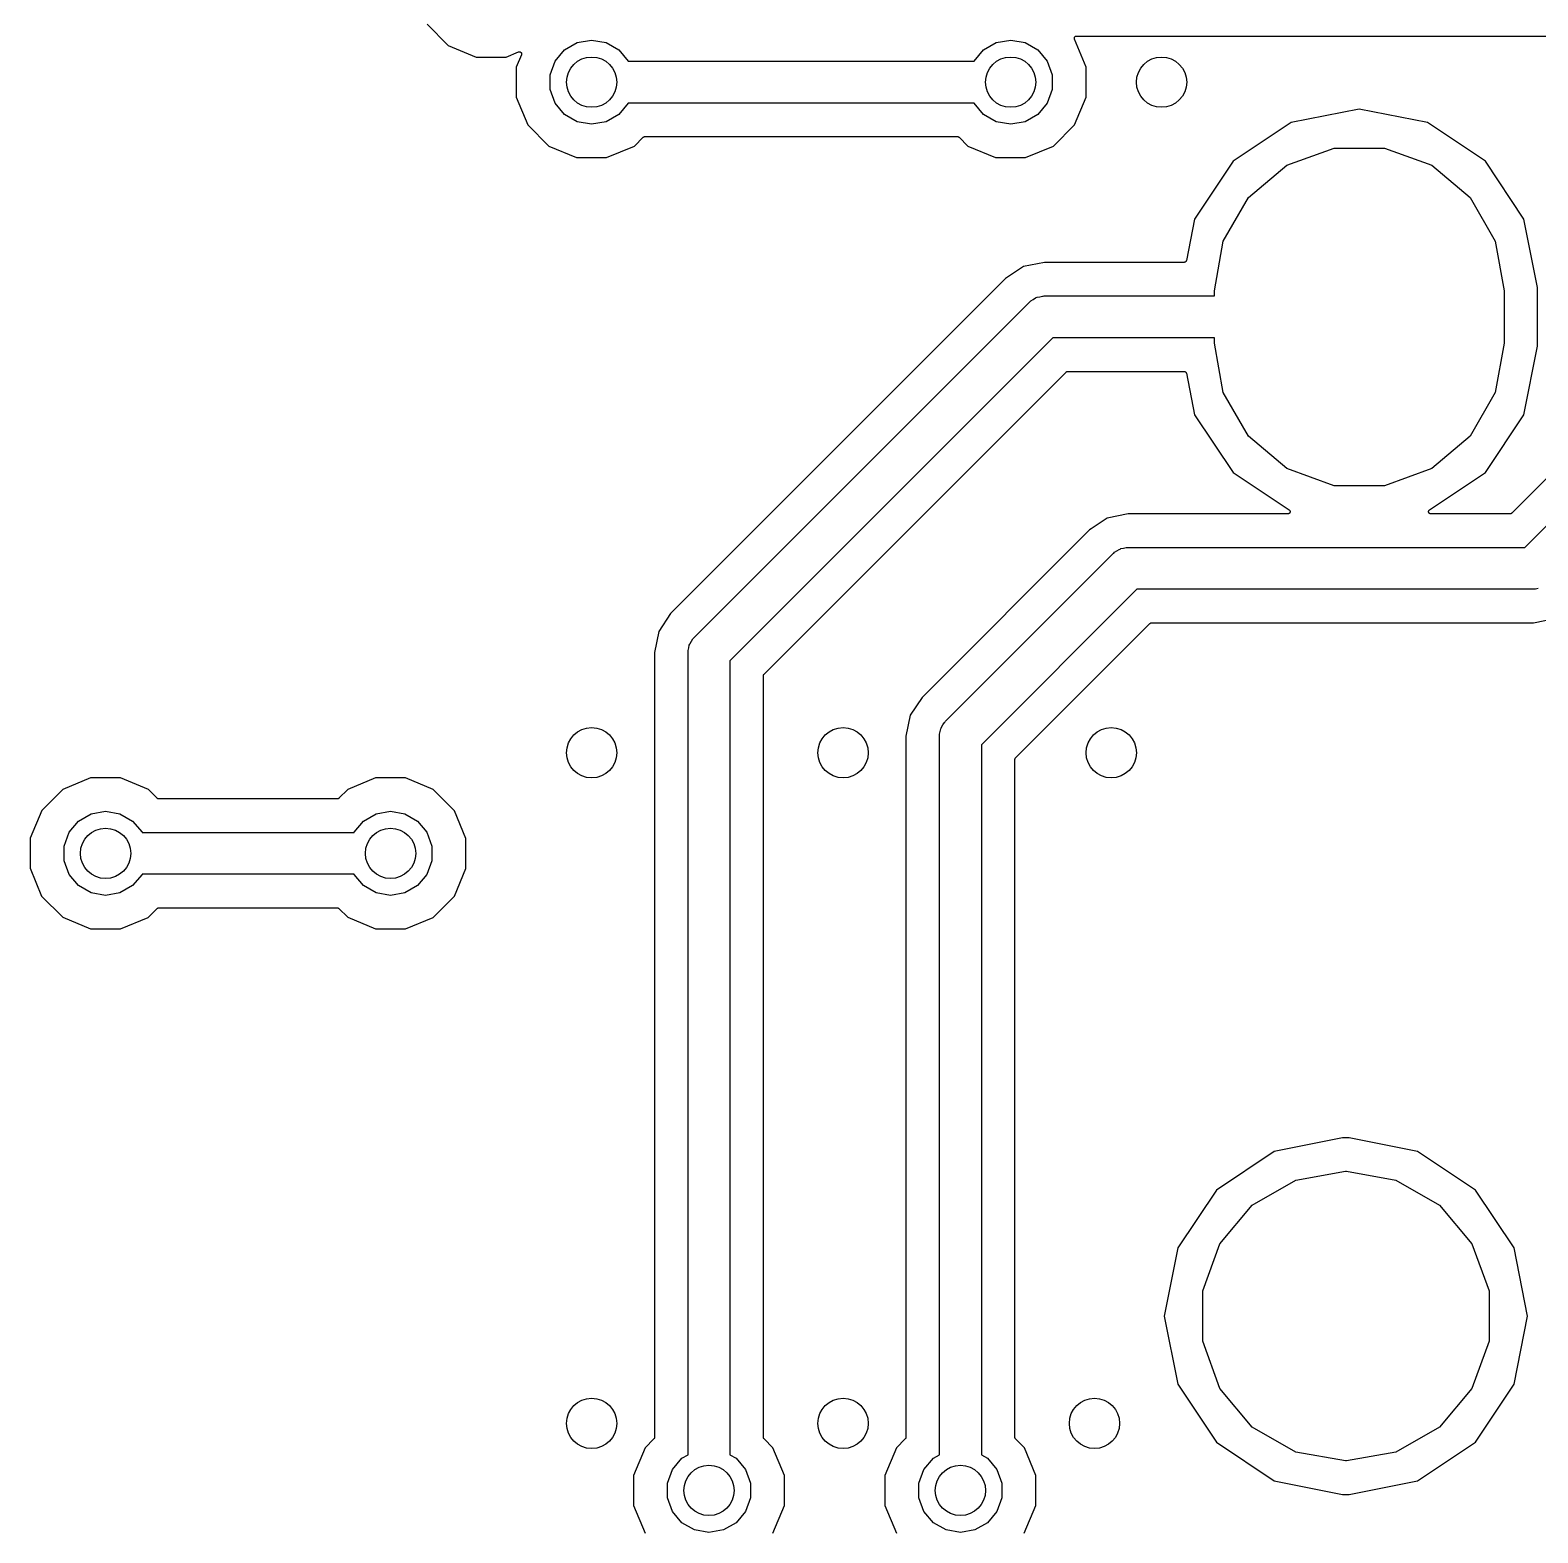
# Model space of a CAD drawing. Extents: x 0.3 to 75.7, y -92.7 to -0.5.
# Drawn here: x 27.95 to 36.95, y -70.25 to -61.29 of the extents above; entities that cross this region are included whole.
import ezdxf

# ---------------------------------------------------------------- set-up
doc = ezdxf.new("R2010")
doc.units = 0
doc.header["$MEASUREMENT"] = 0
doc.layers.add('BLACK', color=7, linetype='CONTINUOUS')

msp = doc.modelspace()

# ---------------------------------------------------------------- linework, layer by layer
at = {"layer": 'Black'}
for p, q in [((30.3183, -61.2546), (30.4448, -61.3813)), ((34.1797, -61.3391), (34.1798, -61.3387)), ((34.1799, -61.3397), (34.1797, -61.3391)), ((34.1798, -61.3385), (34.1799, -61.3374)), ((34.1798, -61.3386), (34.1798, -61.3385)), ((34.1798, -61.3387), (34.1798, -61.3386)), ((34.1799, -61.3357), (34.1801, -61.3352)), ((34.1799, -61.3374), (34.1799, -61.3357)), ((34.1799, -61.3403), (34.1799, -61.3397)), ((34.1804, -61.3419), (34.1799, -61.3403)), ((34.1801, -61.3346), (34.1808, -61.3331)), ((34.1801, -61.3352), (34.1801, -61.3346)), ((34.1806, -61.3423), (34.1804, -61.3419)), ((34.1807, -61.343), (34.1806, -61.3423)), ((34.1808, -61.3433), (34.1807, -61.343)), ((34.1808, -61.3331), (34.1814, -61.3315)), ((34.1809, -61.3435), (34.1808, -61.3433)), ((34.181, -61.3436), (34.1809, -61.3435)), ((34.2501, -61.5109), (34.181, -61.3436)), ((34.1814, -61.3315), (34.1818, -61.3311)), ((34.1818, -61.3311), (34.182, -61.3305)), ((34.182, -61.3305), (34.1832, -61.3293)), ((34.1832, -61.3293), (34.1843, -61.328)), ((34.1843, -61.328), (34.1848, -61.3278)), ((34.1848, -61.3278), (34.1852, -61.3274)), ((34.1852, -61.3274), (34.1867, -61.3266)), ((34.1867, -61.3266), (34.1882, -61.3258)), ((34.1882, -61.3258), (34.1888, -61.3257)), ((34.1888, -61.3257), (34.1893, -61.3254)), ((34.1893, -61.3254), (34.1899, -61.3254)), ((34.1899, -61.3254), (34.1899, -61.3254)), ((34.1899, -61.3254), (34.1901, -61.3254)), ((34.1901, -61.3254), (34.191, -61.3253)), ((34.191, -61.3253), (34.1927, -61.325)), ((34.1927, -61.325), (41.2987, -61.325)), ((30.4448, -61.3813), (30.6101, -61.4499)), ((30.7891, -61.4501), (30.8638, -61.4192)), ((30.8808, -61.4362), (30.8501, -61.5101)), ((30.8638, -61.4192), (30.8654, -61.4189)), ((30.8654, -61.4189), (30.8671, -61.4184)), ((30.8671, -61.4184), (30.8676, -61.4184)), ((30.8676, -61.4184), (30.8682, -61.4183)), ((30.8682, -61.4183), (30.8699, -61.4185)), ((30.8699, -61.4185), (30.8716, -61.4186)), ((30.8716, -61.4186), (30.8721, -61.4188)), ((30.8721, -61.4188), (30.8727, -61.4188)), ((30.8727, -61.4188), (30.8742, -61.4196)), ((30.8742, -61.4196), (30.8757, -61.4203)), ((30.8757, -61.4203), (30.8762, -61.4207)), ((30.8762, -61.4207), (30.8767, -61.4209)), ((30.8767, -61.4209), (30.8778, -61.4222)), ((30.8778, -61.4222), (30.8791, -61.4233)), ((30.8791, -61.4233), (30.8793, -61.4238)), ((30.8793, -61.4238), (30.8797, -61.4243)), ((30.8797, -61.4243), (30.8804, -61.4258)), ((30.8804, -61.4258), (30.8811, -61.4273)), ((30.8811, -61.4346), (30.8808, -61.4362)), ((30.8811, -61.4273), (30.8812, -61.4279)), ((30.8816, -61.433), (30.8811, -61.4346)), ((30.8812, -61.4279), (30.8814, -61.4284)), ((30.8814, -61.4284), (30.8815, -61.4301)), ((30.8815, -61.4301), (30.8817, -61.4318)), ((30.8817, -61.4318), (30.8816, -61.4324)), ((30.8816, -61.4324), (30.8816, -61.433)), ((31.0827, -61.4745), (31.1387, -61.4078)), ((31.1387, -61.4078), (31.2142, -61.3642)), ((31.2142, -61.3642), (31.3, -61.349)), ((31.3, -61.349), (31.3858, -61.3642)), ((31.3858, -61.3642), (31.4613, -61.4078)), ((31.4613, -61.4078), (31.5173, -61.4745)), ((33.5827, -61.4745), (33.6387, -61.4078)), ((33.6387, -61.4078), (33.7142, -61.3642)), ((33.7142, -61.3642), (33.8, -61.349)), ((33.8, -61.349), (33.8858, -61.3642)), ((33.8858, -61.3642), (33.9613, -61.4078)), ((33.9613, -61.4078), (34.0173, -61.4745)), ((30.6101, -61.4499), (30.7891, -61.4501)), ((30.8501, -61.5101), (30.8499, -61.6891)), ((31.0529, -61.5564), (31.0827, -61.4745)), ((31.5173, -61.4745), (31.5175, -61.475)), ((31.5175, -61.475), (33.5825, -61.475)), ((33.5825, -61.475), (33.5827, -61.4745)), ((34.0173, -61.4745), (34.0471, -61.5564)), ((34.2499, -61.6899), (34.2501, -61.5109)), ((31.0529, -61.6436), (31.0529, -61.5564)), ((34.0471, -61.5564), (34.0471, -61.6436)), ((30.8499, -61.6891), (30.9183, -61.8546)), ((31.0827, -61.7255), (31.0529, -61.6436)), ((34.0471, -61.6436), (34.0173, -61.7255)), ((34.1813, -61.8552), (34.2499, -61.6899)), ((31.1387, -61.7922), (31.0827, -61.7255)), ((31.2142, -61.8358), (31.1387, -61.7922)), ((31.4613, -61.7922), (31.3858, -61.8358)), ((31.5173, -61.7255), (31.4613, -61.7922)), ((31.5175, -61.725), (31.5173, -61.7255)), ((33.5825, -61.725), (31.5175, -61.725)), ((33.5827, -61.7255), (33.5825, -61.725)), ((33.6387, -61.7922), (33.5827, -61.7255)), ((33.7142, -61.8358), (33.6387, -61.7922)), ((33.9613, -61.7922), (33.8858, -61.8358)), ((34.0173, -61.7255), (33.9613, -61.7922)), ((35.88, -61.7602), (35.4731, -61.8411)), ((36.2869, -61.8411), (35.88, -61.7602)), ((30.9183, -61.8546), (31.0448, -61.9813)), ((31.3, -61.851), (31.2142, -61.8358)), ((31.3858, -61.8358), (31.3, -61.851)), ((33.8, -61.851), (33.7142, -61.8358)), ((33.8858, -61.8358), (33.8, -61.851)), ((34.0546, -61.9817), (34.1813, -61.8552)), ((35.4731, -61.8411), (35.1281, -62.0716)), ((36.6319, -62.0716), (36.2869, -61.8411)), ((31.5546, -61.9817), (31.6076, -61.9288)), ((31.6076, -61.9288), (31.608, -61.9285)), ((31.608, -61.9285), (31.6084, -61.928)), ((31.6084, -61.928), (31.6099, -61.9272)), ((31.6099, -61.9272), (31.6113, -61.9262)), ((31.6113, -61.9262), (31.6118, -61.9261)), ((31.6118, -61.9261), (31.6123, -61.9258)), ((31.6123, -61.9258), (31.614, -61.9255)), ((31.614, -61.9255), (31.6156, -61.925)), ((31.6156, -61.925), (31.6162, -61.9251)), ((31.6162, -61.9251), (31.6168, -61.925)), ((31.6168, -61.925), (33.4832, -61.925)), ((33.4832, -61.925), (33.4838, -61.9251)), ((33.4838, -61.9251), (33.4843, -61.925)), ((33.4843, -61.925), (33.486, -61.9255)), ((33.486, -61.9255), (33.4876, -61.9258)), ((33.4876, -61.9258), (33.4881, -61.9261)), ((33.4881, -61.9261), (33.4887, -61.9262)), ((33.4887, -61.9262), (33.4901, -61.9272)), ((33.4901, -61.9272), (33.4916, -61.928)), ((33.4916, -61.928), (33.4919, -61.9285)), ((33.4919, -61.9285), (33.4924, -61.9288)), ((33.4924, -61.9288), (33.5448, -61.9813)), ((31.0448, -61.9813), (31.2101, -62.0499)), ((31.2101, -62.0499), (31.3891, -62.0501)), ((31.3891, -62.0501), (31.5546, -61.9817)), ((33.5448, -61.9813), (33.7101, -62.0499)), ((33.7101, -62.0499), (33.8891, -62.0501)), ((33.8891, -62.0501), (34.0546, -61.9817)), ((35.4482, -62.0958), (35.73, -61.9932)), ((35.73, -61.9932), (36.03, -61.9932)), ((36.03, -61.9932), (36.3118, -62.0958)), ((35.1281, -62.0716), (34.8976, -62.4166)), ((35.2184, -62.2886), (35.4482, -62.0958)), ((36.3118, -62.0958), (36.5416, -62.2886)), ((36.8624, -62.4166), (36.6319, -62.0716)), ((35.0685, -62.5483), (35.2184, -62.2886)), ((36.5416, -62.2886), (36.6915, -62.5483)), ((34.8976, -62.4166), (34.8483, -62.6645)), ((36.9436, -62.8248), (36.8624, -62.4166)), ((35.0164, -62.8437), (35.0685, -62.5483)), ((36.6915, -62.5483), (36.7436, -62.8437)), ((34.0013, -62.675), (33.8757, -62.7)), ((34.8355, -62.675), (34.0013, -62.675)), ((34.8376, -62.6746), (34.8355, -62.675)), ((34.8397, -62.6743), (34.8376, -62.6746)), ((34.8398, -62.6742), (34.8397, -62.6743)), ((34.84, -62.6742), (34.8398, -62.6742)), ((34.8418, -62.6732), (34.84, -62.6742)), ((34.8437, -62.6721), (34.8418, -62.6732)), ((34.8438, -62.672), (34.8437, -62.6721)), ((34.8439, -62.672), (34.8438, -62.672)), ((34.8452, -62.6703), (34.8439, -62.672)), ((34.8466, -62.6687), (34.8452, -62.6703)), ((34.8467, -62.6686), (34.8466, -62.6687)), ((34.8468, -62.6685), (34.8467, -62.6686)), ((34.8475, -62.6665), (34.8468, -62.6685)), ((34.8483, -62.6645), (34.8475, -62.6665)), ((33.7693, -62.7711), (31.7711, -64.7693)), ((33.8757, -62.7), (33.7693, -62.7711)), ((33.9733, -62.8797), (33.9891, -62.8755)), ((33.9891, -62.8755), (33.9946, -62.876)), ((33.9946, -62.876), (34, -62.875)), ((34, -62.875), (35.0164, -62.875)), ((35.0164, -62.875), (35.0164, -62.8437)), ((36.7436, -62.8437), (36.7436, -63.1563)), ((36.9436, -63.1752), (36.9436, -62.8248)), ((31.9116, -64.9116), (33.9116, -62.9116)), ((33.9116, -62.9116), (33.9161, -62.9085)), ((33.9161, -62.9085), (33.9197, -62.9042)), ((33.9197, -62.9042), (33.9338, -62.8961)), ((33.9338, -62.8961), (33.9472, -62.8867)), ((33.9472, -62.8867), (33.9525, -62.8853)), ((33.9525, -62.8853), (33.9572, -62.8825)), ((33.9572, -62.8825), (33.9733, -62.8797)), ((34.0518, -63.125), (32.125, -65.0518)), ((35.0164, -63.125), (34.0518, -63.125)), ((35.0164, -63.1563), (35.0164, -63.125)), ((35.0685, -63.4516), (35.0164, -63.1563)), ((36.7436, -63.1563), (36.6915, -63.4516)), ((36.8624, -63.5834), (36.9436, -63.1752)), ((34.1331, -63.3272), (34.1345, -63.3262)), ((34.1345, -63.3262), (34.1351, -63.3261)), ((34.1351, -63.3261), (34.1356, -63.3258)), ((34.1356, -63.3258), (34.1372, -63.3255)), ((34.1372, -63.3255), (34.1389, -63.325)), ((34.1389, -63.325), (34.1394, -63.3251)), ((34.1394, -63.3251), (34.14, -63.325)), ((34.14, -63.325), (34.8355, -63.325)), ((34.8355, -63.325), (34.8376, -63.3254)), ((34.8376, -63.3254), (34.8397, -63.3257)), ((34.8397, -63.3257), (34.8398, -63.3258)), ((34.8398, -63.3258), (34.84, -63.3258)), ((34.84, -63.3258), (34.8418, -63.3268)), ((32.3288, -65.1308), (34.1308, -63.3288)), ((34.1308, -63.3288), (34.1313, -63.3285)), ((34.1313, -63.3285), (34.1316, -63.328)), ((34.1316, -63.328), (34.1331, -63.3272)), ((34.8418, -63.3268), (34.8437, -63.3279)), ((34.8437, -63.3279), (34.8438, -63.328)), ((34.8438, -63.328), (34.8439, -63.328)), ((34.8439, -63.328), (34.8452, -63.3297)), ((34.8452, -63.3297), (34.8466, -63.3313)), ((34.8466, -63.3313), (34.8467, -63.3314)), ((34.8467, -63.3314), (34.8468, -63.3315)), ((34.8468, -63.3315), (34.8475, -63.3335)), ((34.8475, -63.3335), (34.8483, -63.3355)), ((34.8483, -63.3355), (34.8976, -63.5834)), ((35.2184, -63.7114), (35.0685, -63.4516)), ((36.6915, -63.4516), (36.5416, -63.7114)), ((34.8976, -63.5834), (35.1281, -63.9284)), ((36.6319, -63.9284), (36.8624, -63.5834)), ((37.4226, -63.5378), (36.7892, -64.1712)), ((36.8682, -64.375), (37.6755, -63.5677)), ((35.4482, -63.9042), (35.2184, -63.7114)), ((36.5416, -63.7114), (36.3118, -63.9042)), ((35.1281, -63.9284), (35.4616, -64.1512)), ((35.73, -64.0068), (35.4482, -63.9042)), ((36.3118, -63.9042), (36.03, -64.0068)), ((36.2984, -64.1512), (36.6319, -63.9284)), ((36.03, -64.0068), (35.73, -64.0068)), ((34.3757, -64.2), (34.2801, -64.2639)), ((34.5013, -64.175), (34.3757, -64.2)), ((35.4543, -64.175), (34.5013, -64.175)), ((35.455, -64.1749), (35.4543, -64.175)), ((35.4558, -64.1749), (35.455, -64.1749)), ((35.4573, -64.1745), (35.4558, -64.1749)), ((35.4588, -64.1742), (35.4573, -64.1745)), ((35.4594, -64.1739), (35.4588, -64.1742)), ((35.4601, -64.1737), (35.4594, -64.1739)), ((35.4614, -64.1727), (35.4601, -64.1737)), ((35.4627, -64.172), (35.4614, -64.1727)), ((35.4616, -64.1512), (35.4621, -64.1517)), ((35.4621, -64.1517), (35.4627, -64.152)), ((35.4627, -64.152), (35.4637, -64.1532)), ((35.4632, -64.1714), (35.4627, -64.172)), ((35.4637, -64.171), (35.4632, -64.1714)), ((35.4637, -64.1532), (35.4648, -64.1543)), ((35.4646, -64.1697), (35.4637, -64.171)), ((35.4656, -64.1685), (35.4646, -64.1697)), ((35.4648, -64.1543), (35.4651, -64.155)), ((35.4651, -64.155), (35.4656, -64.1555)), ((35.4656, -64.1555), (35.4661, -64.157)), ((35.4658, -64.1678), (35.4656, -64.1685)), ((35.4662, -64.1672), (35.4658, -64.1678)), ((35.4661, -64.157), (35.4668, -64.1584)), ((35.4666, -64.1657), (35.4662, -64.1672)), ((35.4671, -64.1643), (35.4666, -64.1657)), ((35.4668, -64.1584), (35.4669, -64.1591)), ((35.4669, -64.1591), (35.4671, -64.1597)), ((35.4671, -64.1597), (35.4671, -64.1613)), ((35.4671, -64.1613), (35.4673, -64.1628)), ((35.4673, -64.1628), (35.4671, -64.1635)), ((35.4671, -64.1635), (35.4671, -64.1643)), ((36.2927, -64.1628), (36.2929, -64.1613)), ((36.2929, -64.1635), (36.2927, -64.1628)), ((36.2929, -64.1597), (36.2931, -64.1591)), ((36.2929, -64.1613), (36.2929, -64.1597)), ((36.2929, -64.1643), (36.2929, -64.1635)), ((36.2934, -64.1657), (36.2929, -64.1643)), ((36.2931, -64.1591), (36.2932, -64.1584)), ((36.2932, -64.1584), (36.2939, -64.157)), ((36.2938, -64.1672), (36.2934, -64.1657)), ((36.2942, -64.1678), (36.2938, -64.1672)), ((36.2939, -64.157), (36.2944, -64.1555)), ((36.2944, -64.1685), (36.2942, -64.1678)), ((36.2944, -64.1555), (36.2949, -64.155)), ((36.2954, -64.1697), (36.2944, -64.1685)), ((36.2949, -64.155), (36.2952, -64.1543)), ((36.2952, -64.1543), (36.2963, -64.1532)), ((36.2963, -64.171), (36.2954, -64.1697)), ((36.2963, -64.1532), (36.2973, -64.152)), ((36.2968, -64.1714), (36.2963, -64.171)), ((36.2973, -64.172), (36.2968, -64.1714)), ((36.2973, -64.152), (36.2979, -64.1517)), ((36.2987, -64.1727), (36.2973, -64.172)), ((36.2979, -64.1517), (36.2984, -64.1512)), ((36.2999, -64.1737), (36.2987, -64.1727)), ((36.3006, -64.1739), (36.2999, -64.1737)), ((36.3012, -64.1742), (36.3006, -64.1739)), ((36.3027, -64.1745), (36.3012, -64.1742)), ((36.3042, -64.1749), (36.3027, -64.1745)), ((36.305, -64.1749), (36.3042, -64.1749)), ((36.3057, -64.175), (36.305, -64.1749)), ((36.78, -64.175), (36.3057, -64.175)), ((36.7806, -64.1749), (36.78, -64.175)), ((36.7811, -64.175), (36.7806, -64.1749)), ((36.7828, -64.1745), (36.7811, -64.175)), ((36.7844, -64.1742), (36.7828, -64.1745)), ((36.7849, -64.1739), (36.7844, -64.1742)), ((36.7855, -64.1738), (36.7849, -64.1739)), ((36.7869, -64.1728), (36.7855, -64.1738)), ((36.7884, -64.172), (36.7869, -64.1728)), ((36.7887, -64.1715), (36.7884, -64.172)), ((36.7892, -64.1712), (36.7887, -64.1715)), ((34.2693, -64.2711), (33.2711, -65.2693)), ((34.2801, -64.2639), (34.2693, -64.2711)), ((34.2801, -64.2639), (34.2801, -64.2639)), ((34.4161, -64.4085), (34.4197, -64.4042)), ((34.4197, -64.4042), (34.4338, -64.3961)), ((34.4338, -64.3961), (34.4472, -64.3867)), ((34.4472, -64.3867), (34.4525, -64.3853)), ((34.4525, -64.3853), (34.4572, -64.3825)), ((34.4572, -64.3825), (34.4733, -64.3797)), ((34.4733, -64.3797), (34.4891, -64.3755)), ((34.4891, -64.3755), (34.4946, -64.376)), ((34.4946, -64.376), (34.5, -64.375)), ((34.5, -64.375), (36.8682, -64.375)), ((33.4116, -65.4116), (34.4116, -64.4116)), ((34.4116, -64.4116), (34.4161, -64.4085)), ((34.5518, -64.625), (33.625, -65.5518)), ((36.92, -64.625), (34.5518, -64.625)), ((36.9254, -64.624), (36.92, -64.625)), ((36.9309, -64.6245), (36.9254, -64.624)), ((36.9467, -64.6203), (36.9309, -64.6245)), ((31.7711, -64.7693), (31.7, -64.8757)), ((33.8288, -65.6308), (34.6308, -64.8288)), ((34.6308, -64.8288), (34.6313, -64.8285)), ((34.6313, -64.8285), (34.6316, -64.828)), ((34.6316, -64.828), (34.6331, -64.8272)), ((34.6331, -64.8272), (34.6345, -64.8262)), ((34.6345, -64.8262), (34.6351, -64.8261)), ((34.6351, -64.8261), (34.6356, -64.8258)), ((34.6356, -64.8258), (34.6372, -64.8255)), ((34.6372, -64.8255), (34.6389, -64.825)), ((34.6389, -64.825), (34.6394, -64.8251)), ((34.6394, -64.8251), (34.64, -64.825)), ((34.64, -64.825), (36.9187, -64.825)), ((36.9187, -64.825), (37.0443, -64.8)), ((31.7, -64.8757), (31.675, -65.0013)), ((31.8867, -64.9472), (31.8961, -64.9338)), ((31.8961, -64.9338), (31.9042, -64.9197)), ((31.9042, -64.9197), (31.9085, -64.9161)), ((31.9085, -64.9161), (31.9116, -64.9116)), ((31.675, -65.0013), (31.675, -69.6832)), ((31.875, -65), (31.876, -64.9946)), ((31.875, -69.7868), (31.875, -65)), ((31.8755, -64.9891), (31.8797, -64.9733)), ((31.876, -64.9946), (31.8755, -64.9891)), ((31.8797, -64.9733), (31.8825, -64.9572)), ((31.8825, -64.9572), (31.8853, -64.9525)), ((31.8853, -64.9525), (31.8867, -64.9472)), ((32.125, -65.0518), (32.125, -69.7868)), ((32.325, -65.1389), (32.3255, -65.1372)), ((32.3251, -65.1394), (32.325, -65.1389)), ((32.325, -65.14), (32.3251, -65.1394)), ((32.325, -69.6832), (32.325, -65.14)), ((32.3255, -65.1372), (32.3258, -65.1356)), ((32.3258, -65.1356), (32.3261, -65.1351)), ((32.3261, -65.1351), (32.3262, -65.1345)), ((32.3262, -65.1345), (32.3272, -65.1331)), ((32.3272, -65.1331), (32.328, -65.1316)), ((32.328, -65.1316), (32.3285, -65.1313)), ((32.3285, -65.1313), (32.3288, -65.1308)), ((33.2711, -65.2693), (33.2, -65.3757)), ((33.2, -65.3757), (33.175, -65.5013)), ((33.3755, -65.4891), (33.3797, -65.4733)), ((33.3797, -65.4733), (33.3825, -65.4572)), ((33.3825, -65.4572), (33.3853, -65.4525)), ((33.3853, -65.4525), (33.3867, -65.4472)), ((33.3867, -65.4472), (33.3961, -65.4338)), ((33.3961, -65.4338), (33.4042, -65.4197)), ((33.4042, -65.4197), (33.4085, -65.4161)), ((33.4085, -65.4161), (33.4116, -65.4116)), ((33.175, -65.5013), (33.175, -69.6832)), ((33.375, -65.5), (33.376, -65.4946)), ((33.375, -69.7868), (33.375, -65.5)), ((33.376, -65.4946), (33.3755, -65.4891)), ((33.625, -65.5518), (33.625, -69.7868)), ((33.825, -65.6389), (33.8255, -65.6372)), ((33.8251, -65.6394), (33.825, -65.6389)), ((33.825, -65.64), (33.8251, -65.6394)), ((33.825, -68.96), (33.825, -65.64)), ((33.8255, -65.6372), (33.8258, -65.6356)), ((33.8258, -65.6356), (33.8261, -65.6351)), ((33.8261, -65.6351), (33.8262, -65.6345)), ((33.8262, -65.6345), (33.8272, -65.6331)), ((33.8272, -65.6331), (33.828, -65.6316)), ((33.828, -65.6316), (33.8285, -65.6313)), ((33.8285, -65.6313), (33.8288, -65.6308)), ((28.3109, -65.7499), (28.1454, -65.8183)), ((28.4899, -65.7501), (28.3109, -65.7499)), ((28.6552, -65.8187), (28.4899, -65.7501)), ((30.0109, -65.7499), (29.8454, -65.8183)), ((30.1899, -65.7501), (30.0109, -65.7499)), ((30.3552, -65.8187), (30.1899, -65.7501)), ((28.1454, -65.8183), (28.0187, -65.9448)), ((28.7076, -65.8712), (28.6552, -65.8187)), ((29.8454, -65.8183), (29.7924, -65.8712)), ((30.4817, -65.9454), (30.3552, -65.8187)), ((28.7081, -65.8715), (28.7076, -65.8712)), ((28.7084, -65.872), (28.7081, -65.8715)), ((28.7099, -65.8728), (28.7084, -65.872)), ((28.7113, -65.8738), (28.7099, -65.8728)), ((28.7119, -65.8739), (28.7113, -65.8738)), ((28.7124, -65.8742), (28.7119, -65.8739)), ((28.714, -65.8745), (28.7124, -65.8742)), ((28.7157, -65.8749), (28.714, -65.8745)), ((28.7162, -65.8749), (28.7157, -65.8749)), ((28.7168, -65.875), (28.7162, -65.8749)), ((29.7832, -65.875), (28.7168, -65.875)), ((29.7838, -65.8749), (29.7832, -65.875)), ((29.7844, -65.875), (29.7838, -65.8749)), ((29.786, -65.8745), (29.7844, -65.875)), ((29.7877, -65.8742), (29.786, -65.8745)), ((29.7882, -65.8739), (29.7877, -65.8742)), ((29.7887, -65.8738), (29.7882, -65.8739)), ((29.7901, -65.8728), (29.7887, -65.8738)), ((29.7916, -65.872), (29.7901, -65.8728)), ((29.792, -65.8715), (29.7916, -65.872)), ((29.7924, -65.8712), (29.792, -65.8715)), ((28.0187, -65.9448), (27.9501, -66.1101)), ((28.1827, -66.0745), (28.2387, -66.0078)), ((28.2387, -66.0078), (28.3142, -65.9642)), ((28.3142, -65.9642), (28.4, -65.949)), ((28.4, -65.949), (28.4858, -65.9642)), ((28.4858, -65.9642), (28.5613, -66.0078)), ((28.5613, -66.0078), (28.6173, -66.0745)), ((29.8827, -66.0745), (29.9387, -66.0078)), ((29.9387, -66.0078), (30.0142, -65.9642)), ((30.0142, -65.9642), (30.1, -65.949)), ((30.1, -65.949), (30.1858, -65.9642)), ((30.1858, -65.9642), (30.2613, -66.0078)), ((30.2613, -66.0078), (30.3173, -66.0745)), ((30.5501, -66.1109), (30.4817, -65.9454)), ((27.9501, -66.1101), (27.9499, -66.2891)), ((28.1529, -66.1564), (28.1827, -66.0745)), ((28.6173, -66.0745), (28.6175, -66.075)), ((28.6175, -66.075), (29.8825, -66.075)), ((29.8825, -66.075), (29.8827, -66.0745)), ((30.3173, -66.0745), (30.3471, -66.1564)), ((30.5499, -66.2899), (30.5501, -66.1109)), ((28.1529, -66.2436), (28.1529, -66.1564)), ((30.3471, -66.1564), (30.3471, -66.2436)), ((27.9499, -66.2891), (28.0183, -66.4546)), ((28.1827, -66.3255), (28.1529, -66.2436)), ((30.3471, -66.2436), (30.3173, -66.3255)), ((30.4813, -66.4552), (30.5499, -66.2899)), ((28.2387, -66.3922), (28.1827, -66.3255)), ((28.6173, -66.3255), (28.5613, -66.3922)), ((28.6175, -66.325), (28.6173, -66.3255)), ((29.8825, -66.325), (28.6175, -66.325)), ((29.8827, -66.3255), (29.8825, -66.325)), ((29.9387, -66.3922), (29.8827, -66.3255)), ((30.3173, -66.3255), (30.2613, -66.3922)), ((28.0183, -66.4546), (28.1448, -66.5813)), ((28.3142, -66.4358), (28.2387, -66.3922)), ((28.4, -66.451), (28.3142, -66.4358)), ((28.4858, -66.4358), (28.4, -66.451)), ((28.5613, -66.3922), (28.4858, -66.4358)), ((30.0142, -66.4358), (29.9387, -66.3922)), ((30.1, -66.451), (30.0142, -66.4358)), ((30.1858, -66.4358), (30.1, -66.451)), ((30.2613, -66.3922), (30.1858, -66.4358)), ((30.3546, -66.5817), (30.4813, -66.4552)), ((28.6546, -66.5817), (28.7076, -66.5288)), ((28.7076, -66.5288), (28.708, -66.5285)), ((28.708, -66.5285), (28.7084, -66.528)), ((28.7084, -66.528), (28.7099, -66.5272)), ((28.7099, -66.5272), (28.7113, -66.5262)), ((28.7113, -66.5262), (28.7118, -66.5261)), ((28.7118, -66.5261), (28.7123, -66.5258)), ((28.7123, -66.5258), (28.714, -66.5255)), ((28.714, -66.5255), (28.7156, -66.525)), ((28.7156, -66.525), (28.7162, -66.5251)), ((28.7162, -66.5251), (28.7168, -66.525)), ((28.7168, -66.525), (29.7832, -66.525)), ((29.7832, -66.525), (29.7838, -66.5251)), ((29.7838, -66.5251), (29.7843, -66.525)), ((29.7843, -66.525), (29.786, -66.5255)), ((29.786, -66.5255), (29.7876, -66.5258)), ((29.7876, -66.5258), (29.7881, -66.5261)), ((29.7881, -66.5261), (29.7887, -66.5262)), ((29.7887, -66.5262), (29.7901, -66.5272)), ((29.7901, -66.5272), (29.7916, -66.528)), ((29.7916, -66.528), (29.7919, -66.5285)), ((29.7919, -66.5285), (29.7924, -66.5288)), ((29.7924, -66.5288), (29.8448, -66.5813)), ((28.1448, -66.5813), (28.3101, -66.6499)), ((28.3101, -66.6499), (28.4891, -66.6501)), ((28.4891, -66.6501), (28.6546, -66.5817)), ((29.8448, -66.5813), (30.0101, -66.6499)), ((30.0101, -66.6499), (30.1891, -66.6501)), ((30.1891, -66.6501), (30.3546, -66.5817)), ((35.7802, -67.8964), (35.372, -67.9776)), ((35.8198, -67.8964), (35.7802, -67.8964)), ((36.228, -67.9776), (35.8198, -67.8964)), ((35.372, -67.9776), (35.027, -68.2081)), ((36.573, -68.2081), (36.228, -67.9776)), ((35.2416, -68.2984), (35.5013, -68.1485)), ((35.5013, -68.1485), (35.7967, -68.0964)), ((35.7967, -68.0964), (35.8033, -68.0964)), ((35.8033, -68.0964), (36.0987, -68.1485)), ((36.0987, -68.1485), (36.3584, -68.2984)), ((35.027, -68.2081), (34.7965, -68.5531)), ((36.8035, -68.5531), (36.573, -68.2081)), ((35.0488, -68.5282), (35.2416, -68.2984)), ((36.3584, -68.2984), (36.5512, -68.5282)), ((34.9462, -68.81), (35.0488, -68.5282)), ((36.5512, -68.5282), (36.6538, -68.81)), ((34.7965, -68.5531), (34.7156, -68.96)), ((36.8844, -68.96), (36.8035, -68.5531)), ((34.9462, -69.11), (34.9462, -68.81)), ((36.6538, -68.81), (36.6538, -69.11)), ((33.825, -69.6832), (33.825, -68.96)), ((34.7156, -68.96), (34.7965, -69.3669)), ((36.8035, -69.3669), (36.8844, -68.96)), ((35.0488, -69.3918), (34.9462, -69.11)), ((36.6538, -69.11), (36.5512, -69.3918)), ((34.7965, -69.3669), (35.027, -69.7119)), ((35.2416, -69.6216), (35.0488, -69.3918)), ((36.5512, -69.3918), (36.3584, -69.6216)), ((36.573, -69.7119), (36.8035, -69.3669)), ((35.5013, -69.7715), (35.2416, -69.6216)), ((36.3584, -69.6216), (36.0987, -69.7715)), ((31.6712, -69.6924), (31.6187, -69.7448)), ((31.6715, -69.6919), (31.6712, -69.6924)), ((31.672, -69.6916), (31.6715, -69.6919)), ((31.6728, -69.6901), (31.672, -69.6916)), ((31.6738, -69.6887), (31.6728, -69.6901)), ((31.6739, -69.6881), (31.6738, -69.6887)), ((31.6742, -69.6876), (31.6739, -69.6881)), ((31.6745, -69.686), (31.6742, -69.6876)), ((31.6749, -69.6843), (31.6745, -69.686)), ((31.675, -69.6832), (31.6749, -69.6838)), ((31.6749, -69.6838), (31.6749, -69.6843)), ((32.3251, -69.6838), (32.325, -69.6832)), ((32.325, -69.6844), (32.3251, -69.6838)), ((32.3255, -69.686), (32.325, -69.6844)), ((32.3258, -69.6877), (32.3255, -69.686)), ((32.3261, -69.6882), (32.3258, -69.6877)), ((32.3262, -69.6887), (32.3261, -69.6882)), ((32.3272, -69.6901), (32.3262, -69.6887)), ((32.328, -69.6916), (32.3272, -69.6901)), ((32.3285, -69.692), (32.328, -69.6916)), ((32.3288, -69.6924), (32.3285, -69.692)), ((32.3817, -69.7454), (32.3288, -69.6924)), ((33.1712, -69.6924), (33.1187, -69.7448)), ((33.1715, -69.6919), (33.1712, -69.6924)), ((33.172, -69.6916), (33.1715, -69.6919)), ((33.1728, -69.6901), (33.172, -69.6916)), ((33.1738, -69.6887), (33.1728, -69.6901)), ((33.1739, -69.6881), (33.1738, -69.6887)), ((33.1742, -69.6876), (33.1739, -69.6881)), ((33.1745, -69.686), (33.1742, -69.6876)), ((33.1749, -69.6843), (33.1745, -69.686)), ((33.175, -69.6832), (33.1749, -69.6838)), ((33.1749, -69.6838), (33.1749, -69.6843)), ((33.8251, -69.6838), (33.825, -69.6832)), ((33.825, -69.6844), (33.8251, -69.6838)), ((33.8255, -69.686), (33.825, -69.6844)), ((33.8258, -69.6877), (33.8255, -69.686)), ((33.8261, -69.6882), (33.8258, -69.6877)), ((33.8262, -69.6887), (33.8261, -69.6882)), ((33.8272, -69.6901), (33.8262, -69.6887)), ((33.828, -69.6916), (33.8272, -69.6901)), ((33.8285, -69.692), (33.828, -69.6916)), ((33.8288, -69.6924), (33.8285, -69.692)), ((33.8817, -69.7454), (33.8288, -69.6924)), ((35.027, -69.7119), (35.372, -69.9424)), ((36.228, -69.9424), (36.573, -69.7119)), ((31.6187, -69.7448), (31.5501, -69.9101)), ((31.8387, -69.8078), (31.875, -69.7868)), ((32.125, -69.7868), (32.1613, -69.8078)), ((32.4501, -69.9109), (32.3817, -69.7454)), ((33.1187, -69.7448), (33.0501, -69.9101)), ((33.3387, -69.8078), (33.375, -69.7868)), ((33.625, -69.7868), (33.6613, -69.8078)), ((33.9501, -69.9109), (33.8817, -69.7454)), ((35.7967, -69.8236), (35.5013, -69.7715)), ((36.0987, -69.7715), (35.8033, -69.8236)), ((31.7529, -69.9564), (31.7827, -69.8745)), ((31.7827, -69.8745), (31.8387, -69.8078)), ((32.1613, -69.8078), (32.2173, -69.8745)), ((32.2173, -69.8745), (32.2471, -69.9564)), ((33.2529, -69.9564), (33.2827, -69.8745)), ((33.2827, -69.8745), (33.3387, -69.8078)), ((33.6613, -69.8078), (33.7173, -69.8745)), ((33.7173, -69.8745), (33.7471, -69.9564)), ((35.8033, -69.8236), (35.7967, -69.8236)), ((31.5501, -69.9101), (31.5499, -70.0891)), ((31.7529, -70.0436), (31.7529, -69.9564)), ((32.2471, -69.9564), (32.2471, -70.0436)), ((32.4499, -70.0899), (32.4501, -69.9109)), ((33.0501, -69.9101), (33.0499, -70.0891)), ((33.2529, -70.0436), (33.2529, -69.9564)), ((33.7471, -69.9564), (33.7471, -70.0436)), ((33.9499, -70.0899), (33.9501, -69.9109)), ((35.372, -69.9424), (35.7802, -70.0236)), ((35.8198, -70.0236), (36.228, -69.9424)), ((31.7827, -70.1255), (31.7529, -70.0436)), ((32.2471, -70.0436), (32.2173, -70.1255)), ((33.2827, -70.1255), (33.2529, -70.0436)), ((33.7471, -70.0436), (33.7173, -70.1255)), ((35.7802, -70.0236), (35.8198, -70.0236)), ((31.5499, -70.0891), (31.6183, -70.2546)), ((31.8387, -70.1922), (31.7827, -70.1255)), ((32.2173, -70.1255), (32.1613, -70.1922)), ((32.3813, -70.2552), (32.4499, -70.0899)), ((33.0499, -70.0891), (33.1183, -70.2546)), ((33.3387, -70.1922), (33.2827, -70.1255)), ((33.7173, -70.1255), (33.6613, -70.1922)), ((33.8813, -70.2552), (33.9499, -70.0899)), ((31.9142, -70.2358), (31.8387, -70.1922)), ((32, -70.251), (31.9142, -70.2358)), ((32.0858, -70.2358), (32, -70.251)), ((32.1613, -70.1922), (32.0858, -70.2358)), ((33.4142, -70.2358), (33.3387, -70.1922)), ((33.5, -70.251), (33.4142, -70.2358)), ((33.5858, -70.2358), (33.5, -70.251)), ((33.6613, -70.1922), (33.5858, -70.2358))]:
    msp.add_line(p, q, dxfattribs=at)
for centre in [(31.3, -61.6), (33.8, -61.6), (34.7, -61.6), (31.3, -65.6), (32.8, -65.6), (34.4, -65.6), (28.4, -66.2), (30.1, -66.2), (31.3, -69.6), (32.8, -69.6), (34.3, -69.6), (32, -70), (33.5, -70)]:
    msp.add_circle(centre, 0.15, dxfattribs=at)

doc.saveas('drawing.dxf')
